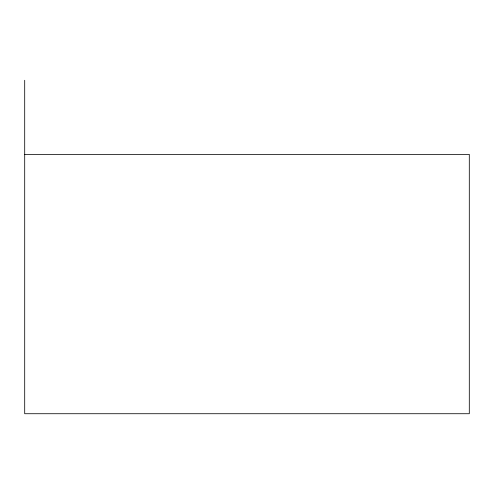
<?xml version="1.0" encoding="UTF-8"?>
<svg xmlns="http://www.w3.org/2000/svg" width="494" height="494" viewBox="0 0 494 494"><rect width="100%" height="100%" fill="white"/><g stroke="black" fill="none" stroke-linecap="round" stroke-linejoin="round"><path stroke-width="0.74" d="M24.7 154.375L469.3 154.375L469.3 413.725L24.7 413.725L24.7 80.275"/></g></svg>
